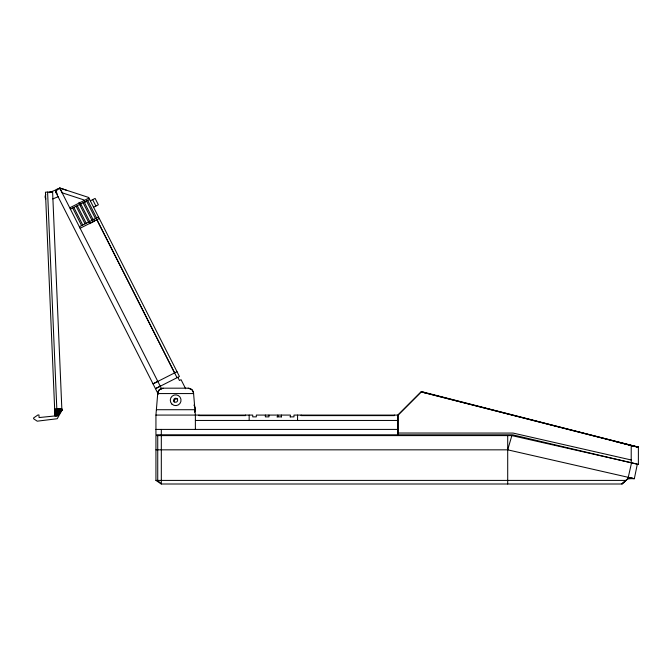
<?xml version="1.0" encoding="UTF-8"?>
<svg xmlns="http://www.w3.org/2000/svg" width="672" height="672" viewBox="0 0 672 672"><rect width="100%" height="100%" fill="white"/><g stroke="black" fill="none" stroke-linecap="round" stroke-linejoin="round"><path stroke-width="1.01" d="M426.552 393.162L421.268 391.776L397.984 415.103L397.975 434.818L397.95 415.078L421.453 391.591L638.4 447.14L421.235 391.902L631.218 445.553L631.21 462.781L638.383 464.47M638.375 464.419L638.383 447.208L631.193 445.544L632.159 445.78M631.21 462.781L512.711 434.818L155.938 434.792L155.938 415.078L157.777 392.86L159.306 389.76L163.111 388.181L188.21 388.181L192.007 389.76L193.536 392.86L195.376 415.078L195.376 429.416M158.281 394.229L56.02 192.654L55.868 190.747L57.103 189.294L59.825 188.026L88.603 197.442L179.441 376.496L155.459 388.66L160.255 386.224M631.537 462.79L627.967 478.632L621.894 484L161.314 484L155.938 480.413L155.938 435.599L511.854 435.599L636.476 463.915M155.938 449.837L507.704 449.837L634.343 478.708L637.325 464.108M507.704 449.837L511.854 435.599M56.02 192.654L57.103 189.294L56.146 190.159M55.801 192.041L57.103 189.294L55.868 190.747M55.751 191.386L57.103 189.294M54.919 415.103L57.07 415.01L61.891 410.248L57.103 415.724L39.077 417.564L38.959 414.952L37.884 414.994L33.6 417.942L33.634 418.765L37.22 421.176L57.229 418.732L61.9 410.382L52.609 191.881L45.444 192.184L54.961 416.06L57.103 415.909L61.9 410.382L57.112 415.968L47.594 192.091M61.891 410.248L57.086 415.43L54.936 415.514M54.81 412.482L56.96 412.39L61.849 409.282L56.809 408.811M56.96 412.39L61.874 409.861L57.044 414.49L54.894 414.582M69.737 207.816L88.922 198.08M70.409 209.126L89.594 199.391M90.317 200.836L95.113 198.4L98.364 204.792L93.568 207.228M79.346 226.75L98.532 217.022M80.119 228.278L99.305 218.543M89.762 223.499L94.559 221.063L93.601 219.181M177.005 371.692L153.023 383.863L157.819 381.427M54.692 409.836L61.849 409.282L56.918 411.55L54.776 411.642M49.115 192.696L57.246 189.328M52.769 198.946L58.187 196.703M61.849 409.282L54.734 410.752M628.236 477.322L632.982 478.405L627.934 478.632L621.894 484.016L625.96 480.413L155.938 480.413M632.982 478.405L627.95 478.632L634.343 478.708M49.93 191.99L52.609 191.881M54.659 408.895L61.824 408.593M54.844 413.263L56.994 413.171L61.874 409.861L57.019 413.876L54.869 413.969M156.383 409.718L194.93 409.718M155.938 415.078L252.739 415.078L252.739 416.867L256.326 416.867L256.326 415.078L290.388 415.078L290.388 416.867M397.984 415.103L293.975 415.078L293.975 416.867L290.002 416.867M276.898 416.867L281.543 416.867M195.376 420.454L397.95 420.454M155.938 429.416L397.95 429.416M397.975 433.028L513.106 433.07L631.21 459.976M177.542 398.924L176.845 398.79A2.688 2.688 0 0 0 174.451 400.016L174.149 400.646A2.688 2.688 0 0 0 174.073 402.032M633.94 478.624L633.15 478.447M632.134 445.754L633.074 445.998M631.201 445.536L638.392 447.258L634.78 446.384M633.94 446.183L634.805 446.418M633.049 445.973L633.965 446.216M615.829 441.605L632.033 445.746M66.36 190.168L59.825 188.026L62.261 192.83M62.118 192.788L83.807 199.87L85.201 202.633M92.669 199.643L95.911 206.035M185.657 388.752L181.062 379.688L179.458 380.503L177.836 377.303M193.931 405.056L194.846 406.871A5.376 5.376 0 0 1 194.561 412.238M87.671 200.365L96.617 217.997M177.038 377.706L96.902 219.752L174.602 372.918M86.512 200.953L95.449 218.585M84.21 202.121L93.148 219.752M83.042 202.717L91.988 220.34M80.741 203.885L89.687 221.508M79.01 202.306L80.405 205.069M88.78 221.575L89.88 223.742M79.582 204.473L88.528 222.096M77.28 205.64L86.226 223.264M76.121 206.228L85.058 223.852M73.819 207.396L82.757 225.019M72.652 207.984L81.598 225.616M59.682 187.984L161.675 389.021M507.704 435.599L507.704 484M394.363 415.078L394.363 415.615L301.148 415.615L301.148 415.078M297.562 415.078L297.562 420.454M281.425 415.078L281.425 416.867M277.838 415.078L277.838 416.867M268.943 415.078L268.943 416.867L265.364 416.867L265.364 415.078M249.161 415.078L249.161 420.454M245.574 415.078L245.574 415.615L198.962 415.615L198.962 415.078M161.314 429.416L161.314 434.792M161.314 435.599L161.314 484L157.735 480.413L157.735 435.599M45.839 198.937A3.587 3.587 0 0 1 45.839 194.578M58.153 189.084A3.587 3.587 0 0 1 59.086 189.084M57.422 194.208A1.974 1.974 0 0 1 57.053 193.838M56.801 193.393A1.974 1.974 0 0 1 56.666 192.385M163.111 388.181A5.376 5.376 0 0 0 157.735 393.565L193.586 393.565A5.376 5.376 0 0 0 188.21 388.181M56.07 192.746A2.495 2.495 0 0 1 57.145 189.386M171.973 404.149A5.376 5.376 0 0 0 180.894 401.47A5.376 5.376 0 0 0 174.115 395.086A5.376 5.376 0 0 0 171.973 404.149M174.46 401.822A1.991 1.991 0 0 0 177.635 400.487A1.991 1.991 0 0 0 174.888 398.404A1.991 1.991 0 0 0 174.46 401.822"/></g></svg>
